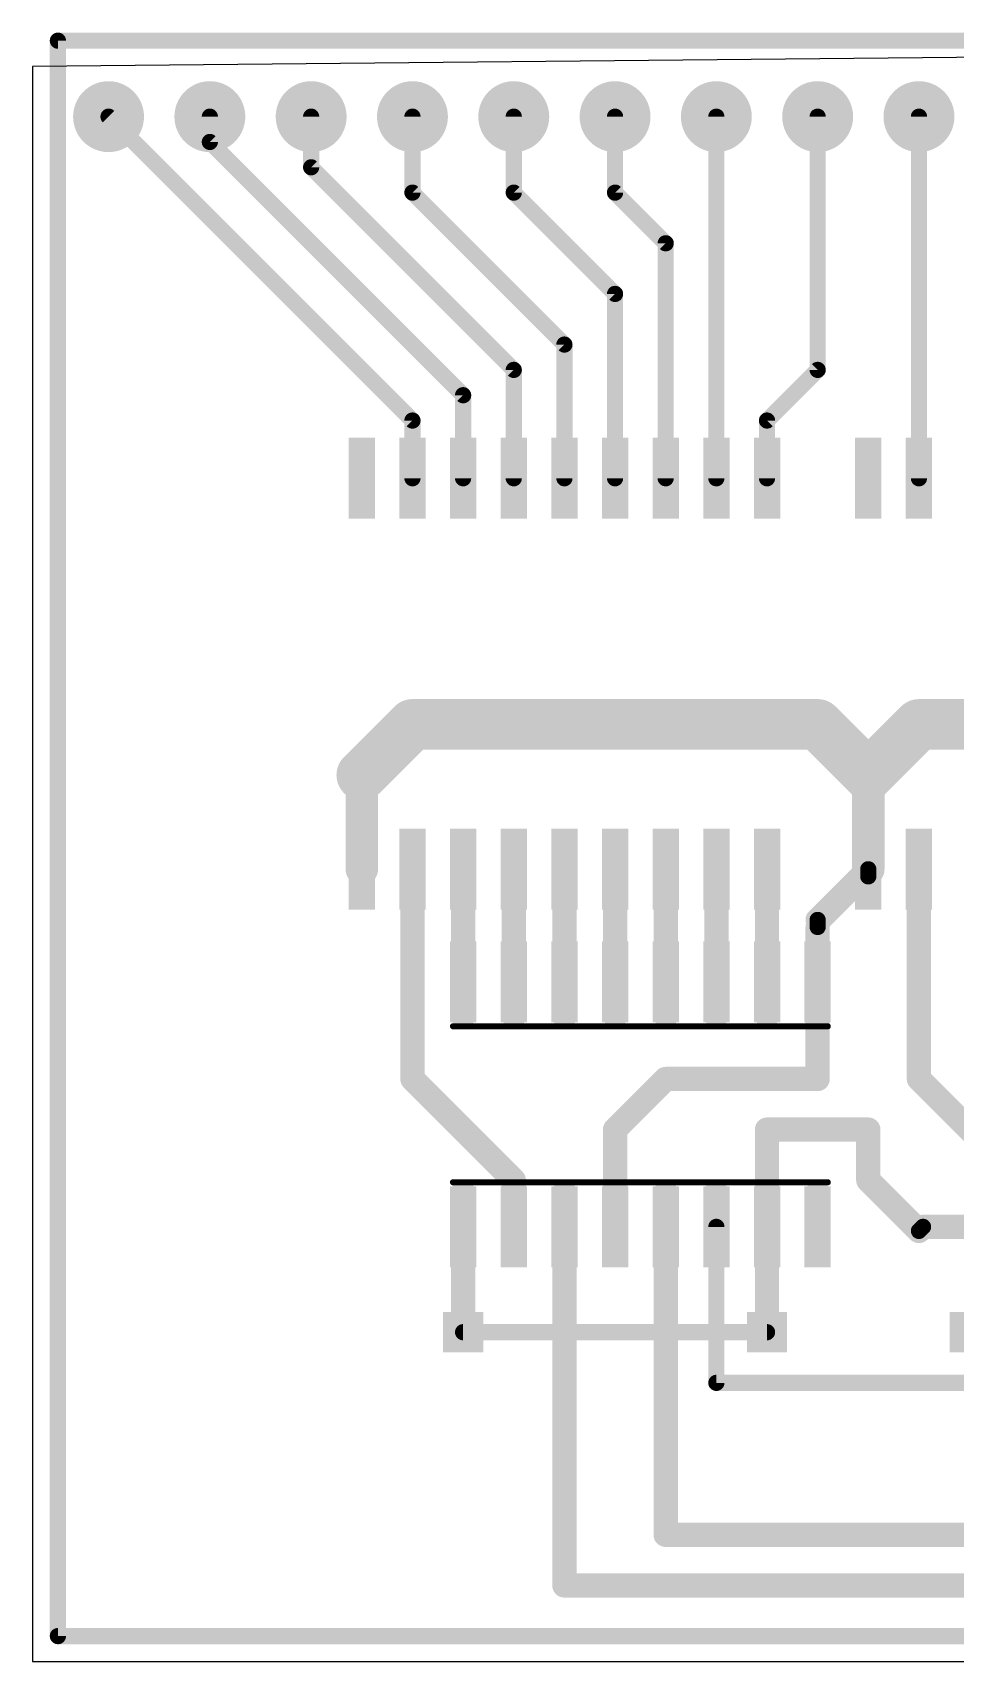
# Model space of a CAD drawing. Extents: x 13.3 to 78.4, y 38.7 to 79.6.
# Drawn here: x 13.34 to 36.47, y 38.73 to 79.58 of the extents above; entities that cross this region are included whole.
import ezdxf

# ---------------------------------------------------------------- set-up
doc = ezdxf.new("R2010")
doc.units = 0
for name, color, linetype in [('1', 22, 'CONTINUOUS'), ('16', 175, 'CONTINUOUS'), ('17', 82, 'CONTINUOUS'), ('18', 82, 'CONTINUOUS'), ('20', 7, 'CONTINUOUS'), ('52', 253, 'CONTINUOUS')]:
    doc.layers.add(name, color=color, linetype=linetype)

# ---------------------------------------------------------------- blocks, each defined once
blk = doc.blocks.new('RECT')
blk.add_solid([(-0.5, -0.5), (0.5, -0.5), (-0.5, 0.5), (0.5, 0.5)])
blk = doc.blocks.new('ROUNDP')
at = {"const_width": 0.5}
blk.add_lwpolyline([(0, -0.25, 1), (0, 0.25, 1), (0, -0.25)], format="xyb", dxfattribs=at)
blk = doc.blocks.new('SQUAREV')
blk.add_solid([(-0.5, -0.5), (0.5, -0.5), (-0.5, 0.5), (0.5, 0.5)])

msp = doc.modelspace()

# ---------------------------------------------------------------- linework, layer by layer
at = {"layer": '1', "const_width": 0.4064}
msp.add_lwpolyline([(24.13, 46.99), (31.75, 46.99)], dxfattribs=at)
at = {"layer": '1', "const_width": 0.2032}
for points in [[(24.13, 47.0916, 1), (24.13, 46.8884)], [(31.75, 46.8884, 1), (31.75, 47.0916)]]:
    msp.add_lwpolyline(points, format="xyb", dxfattribs=at)
at = {"layer": '16'}
for points, const_width in [([(13.97, 79.375), (13.97, 39.37)], 0.4064), ([(78.105, 79.375), (13.97, 79.375)], 0.4064), ([(22.86, 69.85), (15.24, 77.47)], 0.4064), ([(17.78, 76.835), (17.78, 77.47)], 0.4064), ([(20.32, 76.2), (20.32, 77.47)], 0.4064), ([(22.86, 77.47), (22.86, 75.565)], 0.4064), ([(25.4, 77.47), (25.4, 75.565)], 0.4064), ([(27.94, 77.47), (27.94, 75.565)], 0.4064), ([(30.48, 77.47), (30.48, 68.4022)], 0.4064), ([(33.02, 77.47), (33.02, 71.12)], 0.4064), ([(35.56, 68.4022), (35.56, 77.47)], 0.4064), ([(24.13, 70.485), (17.78, 76.835)], 0.4064), ([(25.4, 71.12), (20.32, 76.2)], 0.4064), ([(22.86, 75.565), (26.67, 71.755)], 0.4064), ([(25.4, 75.565), (27.94, 73.025)], 0.4064), ([(27.94, 75.565), (29.21, 74.295)], 0.4064), ([(29.21, 74.295), (29.21, 68.4022)], 0.4064), ([(27.94, 73.025), (27.94, 68.4022)], 0.4064), ([(26.67, 71.755), (26.67, 68.4022)], 0.4064), ([(25.4, 68.4022), (25.4, 71.12)], 0.4064), ([(33.02, 71.12), (31.75, 69.85)], 0.4064), ([(24.13, 68.4022), (24.13, 70.485)], 0.4064), ([(22.86, 68.4022), (22.86, 69.85)], 0.4064), ([(31.75, 69.85), (31.75, 68.4022)], 0.4064), ([(21.59, 60.96), (22.86, 62.23)], 1.27), ([(22.86, 62.23), (33.02, 62.23)], 1.27), ([(33.02, 62.23), (34.29, 60.96)], 1.27), ([(34.29, 60.96), (35.56, 62.23)], 1.27), ([(35.56, 62.23), (45.72, 62.23)], 1.27), ([(21.59, 58.5978), (21.59, 60.96)], 0.8128), ([(34.29, 58.5978), (34.29, 60.96)], 0.8128), ([(22.86, 58.5978), (22.86, 53.34)], 0.6096), ([(24.13, 55.7784), (24.13, 58.5978)], 0.6096), ([(25.4, 58.5978), (25.4, 55.7784)], 0.6096), ([(26.67, 55.7784), (26.67, 58.5978)], 0.6096), ([(27.94, 58.5978), (27.94, 55.7784)], 0.6096), ([(29.21, 58.5978), (29.21, 55.7784)], 0.6096), ([(30.48, 58.5978), (30.48, 55.7784)], 0.6096), ([(31.75, 58.5978), (31.75, 55.7784)], 0.6096), ([(33.02, 57.3278), (34.29, 58.5978)], 0.6096), ([(35.56, 58.5978), (35.56, 53.34)], 0.6096), ([(33.02, 57.15), (34.29, 58.42)], 0.4064), ([(34.29, 58.42), (34.29, 58.5978)], 0.4064), ([(33.02, 55.7784), (33.02, 57.15)], 0.6096), ([(33.02, 57.15), (33.02, 57.3278)], 0.4064), ([(33.02, 53.34), (33.02, 55.7784)], 0.6096), ([(22.86, 53.34), (25.4, 50.8)], 0.6096), ([(27.94, 52.07), (29.21, 53.34)], 0.6096), ([(29.21, 53.34), (33.02, 53.34)], 0.6096), ([(35.56, 53.34), (38.1, 50.8)], 0.6096), ([(27.94, 49.6316), (27.94, 52.07)], 0.6096), ([(34.29, 52.07), (31.75, 52.07)], 0.6096), ([(31.75, 52.07), (31.75, 49.6316)], 0.6096), ([(34.29, 50.8), (34.29, 52.07)], 0.6096), ([(25.4, 50.8), (25.4, 49.6316)], 0.6096), ([(35.56, 49.53), (34.29, 50.8)], 0.6096), ([(24.13, 46.99), (24.13, 49.6316)], 0.6096), ([(26.67, 49.6316), (26.67, 40.64)], 0.6096), ([(29.21, 49.6316), (29.21, 41.91)], 0.6096), ([(30.48, 49.6316), (30.48, 45.72)], 0.4064), ([(31.75, 49.6316), (31.75, 46.99)], 0.6096), ([(36.83, 49.6316), (35.6616, 49.6316)], 0.6096), ([(35.6616, 49.6316), (35.56, 49.53)], 0.4064), ([(30.48, 45.72), (38.1, 45.72)], 0.4064), ([(29.21, 41.91), (41.91, 41.91)], 0.6096), ([(46.99, 40.64), (26.67, 40.64)], 0.6096), ([(13.97, 39.37), (78.105, 39.37)], 0.4064)]:
    msp.add_lwpolyline(points, dxfattribs=dict(at, const_width=const_width))
for points, const_width in [([(14.0716, 79.375, 1), (13.8684, 79.375)], 0.2032), ([(13.97, 79.4766, 1), (13.97, 79.2734)], 0.2032), ([(15.3118, 77.5418, 1), (15.1682, 77.3982)], 0.2032), ([(17.8816, 77.47, 1), (17.6784, 77.47)], 0.2032), ([(20.4216, 77.47, 1), (20.2184, 77.47)], 0.2032), ([(22.9616, 77.47, 1), (22.7584, 77.47)], 0.2032), ([(25.5016, 77.47, 1), (25.2984, 77.47)], 0.2032), ([(28.0416, 77.47, 1), (27.8384, 77.47)], 0.2032), ([(30.5816, 77.47, 1), (30.3784, 77.47)], 0.2032), ([(33.1216, 77.47, 1), (32.9184, 77.47)], 0.2032), ([(35.6616, 77.47, 1), (35.4584, 77.47)], 0.2032), ([(17.6784, 76.835, 1), (17.8816, 76.835)], 0.2032), ([(17.8518, 76.9068, 1), (17.7082, 76.7632)], 0.2032), ([(20.3918, 76.2718, 1), (20.2482, 76.1282)], 0.2032), ([(20.2184, 76.2, 1), (20.4216, 76.2)], 0.2032), ([(22.7584, 75.565, 1), (22.9616, 75.565)], 0.2032), ([(22.9318, 75.6368, 1), (22.7882, 75.4932)], 0.2032), ([(25.2984, 75.565, 1), (25.5016, 75.565)], 0.2032), ([(25.4718, 75.6368, 1), (25.3282, 75.4932)], 0.2032), ([(27.8384, 75.565, 1), (28.0416, 75.565)], 0.2032), ([(28.0118, 75.6368, 1), (27.8682, 75.4932)], 0.2032), ([(29.3116, 74.295, 1), (29.1084, 74.295)], 0.2032), ([(29.1382, 74.2232, 1), (29.2818, 74.3668)], 0.2032), ([(28.0416, 73.025, 1), (27.8384, 73.025)], 0.2032), ([(27.8682, 72.9532, 1), (28.0118, 73.0968)], 0.2032), ([(26.7716, 71.755, 1), (26.5684, 71.755)], 0.2032), ([(26.5982, 71.6832, 1), (26.7418, 71.8268)], 0.2032), ([(25.5016, 71.12, 1), (25.2984, 71.12)], 0.2032), ([(25.3282, 71.0482, 1), (25.4718, 71.1918)], 0.2032), ([(32.9184, 71.12, 1), (33.1216, 71.12)], 0.2032), ([(33.0918, 71.0482, 1), (32.9482, 71.1918)], 0.2032), ([(24.2316, 70.485, 1), (24.0284, 70.485)], 0.2032), ([(24.0582, 70.4132, 1), (24.2018, 70.5568)], 0.2032), ([(22.9616, 69.85, 1), (22.7584, 69.85)], 0.2032), ([(22.7882, 69.7782, 1), (22.9318, 69.9218)], 0.2032), ([(31.8516, 69.85, 1), (31.6484, 69.85)], 0.2032), ([(31.6782, 69.9218, 1), (31.8218, 69.7782)], 0.2032), ([(22.7584, 68.4022, 1), (22.9616, 68.4022)], 0.2032), ([(24.0284, 68.4022, 1), (24.2316, 68.4022)], 0.2032), ([(25.2984, 68.4022, 1), (25.5016, 68.4022)], 0.2032), ([(26.5684, 68.4022, 1), (26.7716, 68.4022)], 0.2032), ([(27.8384, 68.4022, 1), (28.0416, 68.4022)], 0.2032), ([(29.1084, 68.4022, 1), (29.3116, 68.4022)], 0.2032), ([(30.3784, 68.4022, 1), (30.5816, 68.4022)], 0.2032), ([(31.6484, 68.4022, 1), (31.8516, 68.4022)], 0.2032), ([(35.4584, 68.4022, 1), (35.6616, 68.4022)], 0.2032), ([(22.86, 62.5475, 1), (22.86, 61.9125)], 0.635), ([(23.0845, 62.0055, 1), (22.6355, 62.4545)], 0.635), ([(33.2445, 62.4545, 1), (32.7955, 62.0055)], 0.635), ([(33.02, 61.9125, 1), (33.02, 62.5475)], 0.635), ([(35.56, 62.5475, 1), (35.56, 61.9125)], 0.635), ([(35.7845, 62.0055, 1), (35.3355, 62.4545)], 0.635), ([(21.3655, 61.1845, 1), (21.8145, 60.7355)], 0.635), ([(21.7932, 60.96, 1), (21.3868, 60.96)], 0.4064), ([(34.0655, 61.1845, 1), (34.5145, 60.7355)], 0.635), ([(34.0655, 60.7355, 1), (34.5145, 61.1845)], 0.635), ([(34.4932, 60.96, 1), (34.0868, 60.96)], 0.4064), ([(23.0124, 58.5978, 1), (22.7076, 58.5978)], 0.3048), ([(24.2824, 58.5978, 1), (23.9776, 58.5978)], 0.3048), ([(25.5524, 58.5978, 1), (25.2476, 58.5978)], 0.3048), ([(26.8224, 58.5978, 1), (26.5176, 58.5978)], 0.3048), ([(28.0924, 58.5978, 1), (27.7876, 58.5978)], 0.3048), ([(29.3624, 58.5978, 1), (29.0576, 58.5978)], 0.3048), ([(30.6324, 58.5978, 1), (30.3276, 58.5978)], 0.3048), ([(31.9024, 58.5978, 1), (31.5976, 58.5978)], 0.3048), ([(34.3978, 58.49, 1), (34.1822, 58.7056)], 0.3048), ([(35.7124, 58.5978, 1), (35.4076, 58.5978)], 0.3048), ([(21.3868, 58.5978, 1), (21.7932, 58.5978)], 0.4064), ([(34.0868, 58.5978, 1), (34.4932, 58.5978)], 0.4064), ([(34.3916, 58.5978, 1), (34.1884, 58.5978)], 0.2032), ([(34.1884, 58.42, 1), (34.3916, 58.42)], 0.2032), ([(34.3618, 58.3482, 1), (34.2182, 58.4918)], 0.2032), ([(32.9122, 57.4356, 1), (33.1278, 57.22)], 0.3048), ([(33.1724, 57.15, 1), (32.8676, 57.15)], 0.3048), ([(33.1216, 57.3278, 1), (32.9184, 57.3278)], 0.2032), ([(32.9184, 57.15, 1), (33.1216, 57.15)], 0.2032), ([(32.9482, 57.2218, 1), (33.0918, 57.0782)], 0.2032), ([(33.1724, 55.7784, 1), (32.8676, 55.7784)], 0.3048), ([(23.9776, 55.7784, 1), (24.2824, 55.7784)], 0.3048), ([(25.2476, 55.7784, 1), (25.5524, 55.7784)], 0.3048), ([(26.5176, 55.7784, 1), (26.8224, 55.7784)], 0.3048), ([(27.7876, 55.7784, 1), (28.0924, 55.7784)], 0.3048), ([(29.0576, 55.7784, 1), (29.3624, 55.7784)], 0.3048), ([(30.3276, 55.7784, 1), (30.6324, 55.7784)], 0.3048), ([(31.5976, 55.7784, 1), (31.9024, 55.7784)], 0.3048), ([(32.8676, 55.7784, 1), (33.1724, 55.7784)], 0.3048), ([(22.9678, 53.4478, 1), (22.7522, 53.2322)], 0.3048), ([(29.21, 53.4924, 1), (29.21, 53.1876)], 0.3048), ([(29.3178, 53.2322, 1), (29.1022, 53.4478)], 0.3048), ([(33.02, 53.1876, 1), (33.02, 53.4924)], 0.3048), ([(35.6678, 53.4478, 1), (35.4522, 53.2322)], 0.3048), ([(22.7076, 53.34, 1), (23.0124, 53.34)], 0.3048), ([(32.8676, 53.34, 1), (33.1724, 53.34)], 0.3048), ([(35.4076, 53.34, 1), (35.7124, 53.34)], 0.3048), ([(27.8322, 52.1778, 1), (28.0478, 51.9622)], 0.3048), ([(28.0924, 52.07, 1), (27.7876, 52.07)], 0.3048), ([(31.75, 52.2224, 1), (31.75, 51.9176)], 0.3048), ([(31.9024, 52.07, 1), (31.5976, 52.07)], 0.3048), ([(34.4424, 52.07, 1), (34.1376, 52.07)], 0.3048), ([(34.29, 51.9176, 1), (34.29, 52.2224)], 0.3048), ([(25.5524, 50.8, 1), (25.2476, 50.8)], 0.3048), ([(25.2922, 50.6922, 1), (25.5078, 50.9078)], 0.3048), ([(34.3978, 50.9078, 1), (34.1822, 50.6922)], 0.3048), ([(34.1376, 50.8, 1), (34.4424, 50.8)], 0.3048), ([(24.2824, 49.6316, 1), (23.9776, 49.6316)], 0.3048), ([(26.8224, 49.6316, 1), (26.5176, 49.6316)], 0.3048), ([(29.3624, 49.6316, 1), (29.0576, 49.6316)], 0.3048), ([(30.5816, 49.6316, 1), (30.3784, 49.6316)], 0.2032), ([(31.9024, 49.6316, 1), (31.5976, 49.6316)], 0.3048), ([(35.6616, 49.784, 1), (35.6616, 49.4792)], 0.3048), ([(35.7334, 49.5598, 1), (35.5898, 49.7034)], 0.2032), ([(25.2476, 49.6316, 1), (25.5524, 49.6316)], 0.3048), ([(27.7876, 49.6316, 1), (28.0924, 49.6316)], 0.3048), ([(31.5976, 49.6316, 1), (31.9024, 49.6316)], 0.3048), ([(35.4522, 49.4222, 1), (35.6678, 49.6378)], 0.3048), ([(35.4882, 49.6018, 1), (35.6318, 49.4582)], 0.2032), ([(23.9776, 46.99, 1), (24.2824, 46.99)], 0.3048), ([(31.5976, 46.99, 1), (31.9024, 46.99)], 0.3048), ([(30.48, 45.8216, 1), (30.48, 45.6184)], 0.2032), ([(30.3784, 45.72, 1), (30.5816, 45.72)], 0.2032), ([(29.21, 42.0624, 1), (29.21, 41.7576)], 0.3048), ([(29.0576, 41.91, 1), (29.3624, 41.91)], 0.3048), ([(26.67, 40.7924, 1), (26.67, 40.4876)], 0.3048), ([(26.5176, 40.64, 1), (26.8224, 40.64)], 0.3048), ([(13.97, 39.4716, 1), (13.97, 39.2684)], 0.2032), ([(13.8684, 39.37, 1), (14.0716, 39.37)], 0.2032)]:
    msp.add_lwpolyline(points, format="xyb", dxfattribs=dict(at, const_width=const_width))
at = {"layer": '20'}
for p, q in [((78.41, 79.365), (13.335, 78.73)), ((13.335, 78.73), (13.335, 38.735)), ((13.335, 38.735), (78.41, 38.735))]:
    msp.add_line(p, q, dxfattribs=at)
at = {"layer": '52', "const_width": 0.1524}
for points in [[(23.876, 54.6608), (33.274, 54.6608)], [(33.274, 50.7492), (23.876, 50.7492)]]:
    msp.add_lwpolyline(points, dxfattribs=at)
at = {"layer": '52', "const_width": 0.0762}
for points in [[(23.876, 54.6989, 1), (23.876, 54.6227)], [(33.274, 54.6227, 1), (33.274, 54.6989)], [(23.876, 50.7873, 1), (23.876, 50.7111)], [(33.274, 50.7111, 1), (33.274, 50.7873)]]:
    msp.add_lwpolyline(points, format="xyb", dxfattribs=at)

# ---------------------------------------------------------------- block references
at = {"layer": '16', "xscale": 0.6604, "yscale": 2.032, "rotation": 180}
for p in [(21.59, 68.4022), (22.86, 68.4022), (24.13, 68.4022), (25.4, 68.4022), (26.67, 68.4022), (27.94, 68.4022), (29.21, 68.4022), (30.48, 68.4022), (31.75, 68.4022), (34.29, 68.4022), (35.56, 68.4022), (21.59, 58.5978), (22.86, 58.5978), (24.13, 58.5978), (25.4, 58.5978), (26.67, 58.5978), (27.94, 58.5978), (29.21, 58.5978), (30.48, 58.5978), (31.75, 58.5978), (34.29, 58.5978), (35.56, 58.5978)]:
    msp.add_blockref('RECT', p, dxfattribs=at)
at = {"layer": '16', "xscale": 0.6604, "yscale": 2.032}
for p in [(24.13, 55.7784), (25.4, 55.7784), (26.67, 55.7784), (27.94, 55.7784), (29.21, 55.7784), (30.48, 55.7784), (31.75, 55.7784), (33.02, 55.7784), (24.13, 49.6316), (25.4, 49.6316), (26.67, 49.6316), (27.94, 49.6316), (29.21, 49.6316), (30.48, 49.6316), (31.75, 49.6316), (33.02, 49.6316)]:
    msp.add_blockref('RECT', p, dxfattribs=at)
at = {"layer": '17', "xscale": 1.778, "yscale": 1.778}
for p in [(15.24, 77.47), (15.24, 77.47), (17.78, 77.47), (17.78, 77.47), (20.32, 77.47), (20.32, 77.47), (22.86, 77.47), (22.86, 77.47), (25.4, 77.47), (25.4, 77.47), (27.94, 77.47), (27.94, 77.47), (30.48, 77.47), (30.48, 77.47), (33.02, 77.47), (33.02, 77.47), (35.56, 77.47), (35.56, 77.47)]:
    msp.add_blockref('ROUNDP', p, dxfattribs=at)
at = {"layer": '18', "xscale": 1.0064, "yscale": 1.0064}
for p in [(24.13, 46.99), (24.13, 46.99), (31.75, 46.99), (31.75, 46.99), (36.83, 46.99), (36.83, 46.99)]:
    msp.add_blockref('SQUAREV', p, dxfattribs=at)
at = {"layer": '52', "xscale": 0.508, "yscale": 1.143}
for p in [(24.13, 55.2323), (25.4, 55.2323), (26.67, 55.2069), (27.94, 55.2323), (29.21, 55.2323), (30.48, 55.2323), (31.75, 55.2323), (33.02, 55.2323), (24.13, 50.1777), (25.4, 50.1777), (26.67, 50.1777), (27.94, 50.1777), (29.21, 50.1777), (30.48, 50.1777), (31.75, 50.1777), (33.02, 50.1777)]:
    msp.add_blockref('RECT', p, dxfattribs=at)

doc.saveas('drawing.dxf')
